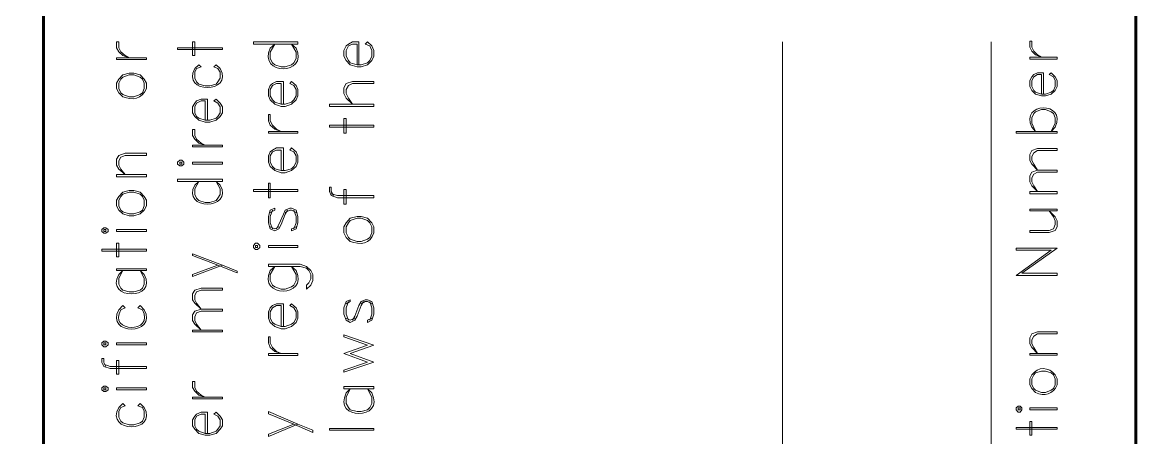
# Model space of a CAD drawing. Header units: inches. Extents: x 5 to 516, y -193 to 129.
# Drawn here: x 282.62 to 290.78, y -55.55 to -52.5 of the extents above; entities that cross this region are included whole.
import ezdxf

# ---------------------------------------------------------------- set-up
doc = ezdxf.new("R2010")
doc.units = ezdxf.units.IN
doc.header["$MEASUREMENT"] = 0
doc.layers.add('PDF3_Geometry', color=7, linetype='Continuous')

msp = doc.modelspace()

# ---------------------------------------------------------------- linework, layer by layer
at = {"layer": 'PDF3_Geometry', "lineweight": 60}
for points in [[(290.7799874, -122.9609644), (290.7799874, -32.9700706), (155.7886422, -32.9700706), (155.7886422, -122.9609644)], [(282.7805003, -32.9700706), (282.7805003, -122.9609644)]]:
    msp.add_lwpolyline(points, dxfattribs=at)
at = {"layer": 'PDF3_Geometry', "lineweight": 15}
for points in [[(283.3137993, -52.6454775), (283.3304649, -52.6454775), (283.3304649, -52.688808), (283.3471305, -52.7188061), (283.3771286, -52.745471), (283.4071267, -52.7621366), (283.360463, -52.745471), (283.3304649, -52.7188061), (283.3137993, -52.688808)], [(283.8870957, -52.6454747), (283.8870957, -52.7454683), (283.8704301, -52.7454683), (283.8704301, -52.6454747)], [(284.6437143, -52.6454747), (284.3170686, -52.6454747), (284.3170686, -52.6621403), (284.6437143, -52.6621403)], [(290.0033706, -52.6421411), (290.0200362, -52.6421411), (290.0200362, -52.6854716), (290.0333687, -52.7154697), (290.0600336, -52.7421347), (290.0900317, -52.7588003), (290.0467012, -52.7421347), (290.0200362, -52.7154697), (290.0033706, -52.6854716)], [(283.5337848, -52.7621361), (283.3137989, -52.7621361), (283.3137989, -52.7754686), (283.5337848, -52.7754686)], [(284.0904162, -52.6888105), (283.7604374, -52.6888105), (283.7604374, -52.7021429), (284.0904162, -52.7021429)], [(290.2033579, -52.7587997), (290.0033707, -52.7587997), (290.0033707, -52.7721322), (290.2033579, -52.7721322)], [(283.3304647, -52.9887863), (283.3471303, -53.0187844), (283.3604627, -53.0321169), (283.4071264, -53.0487825), (283.4404576, -53.0487825), (283.4871213, -53.0321169), (283.5037869, -53.0187844), (283.5171194, -52.9887863), (283.5171194, -52.9487889), (283.5037869, -52.9187908), (283.4871213, -52.9054583), (283.4404576, -52.8887928), (283.4071264, -52.8887928), (283.3604627, -52.9054583), (283.3471303, -52.9187908), (283.3304647, -52.9487889)], [(285.2003446, -52.9354586), (285.2003446, -52.9521242), (285.0436879, -52.9521242), (285.0136899, -52.9654567), (284.9970243, -52.9954547), (284.9970243, -53.0254528), (285.0136899, -53.058784), (285.0436879, -53.1021146), (284.9970243, -53.058784), (284.9803587, -53.0254528), (284.9803587, -52.9821223), (284.9970243, -52.9521242), (285.0436879, -52.9354586)], [(285.2003447, -53.1021173), (284.873699, -53.1021173), (284.873699, -53.1187829), (285.2003447, -53.1187829)], [(284.4270609, -53.178775), (284.4403934, -53.178775), (284.4403934, -53.2254386), (284.457059, -53.2554367), (284.4870571, -53.2854348), (284.5203883, -53.3021004), (284.4737246, -53.2854348), (284.4403934, -53.2554367), (284.4270609, -53.2254386)], [(285.2003447, -53.2554346), (284.873699, -53.2554346), (284.873699, -53.2721002), (285.2003447, -53.2721002)], [(284.9970243, -53.2087725), (284.9970243, -53.3154323), (284.9803587, -53.3154323), (284.9803587, -53.2087725)], [(283.8704305, -53.2887706), (283.8870961, -53.2887706), (283.8870961, -53.3321012), (283.9004286, -53.3587661), (283.9337598, -53.3887642), (283.9637579, -53.4020967), (283.9170942, -53.3887642), (283.8870961, -53.3587661), (283.8704305, -53.3321012)], [(284.6437141, -53.3020999), (284.4270613, -53.3020999), (284.4270613, -53.3154323), (284.6437141, -53.3154323)], [(290.2033577, -53.3020999), (289.903377, -53.3020999), (289.903377, -53.3154323), (290.2033577, -53.3154323)], [(284.090416, -53.4020962), (283.8704301, -53.4020962), (283.8704301, -53.4154286), (284.090416, -53.4154286)], [(283.5337847, -53.4620942), (283.5337847, -53.4787598), (283.3771281, -53.4787598), (283.34713, -53.4920923), (283.3304645, -53.5187572), (283.3304645, -53.5487553), (283.34713, -53.5787534), (283.3771281, -53.6187508), (283.3304645, -53.5787534), (283.3137989, -53.5487553), (283.3137989, -53.5054248), (283.3304645, -53.4787598), (283.3771281, -53.4620942)], [(290.2033573, -53.4287576), (290.2033573, -53.4420901), (290.0600332, -53.4420901), (290.0333682, -53.4587557), (290.0200357, -53.4854206), (290.0200357, -53.5154187), (290.0333682, -53.5420837), (290.0600332, -53.5854142), (290.0200357, -53.5420837), (290.0033701, -53.5154187), (290.0033701, -53.4720881), (290.0200357, -53.4420901), (290.0600332, -53.4287576)], [(283.7604374, -53.542082), (283.777103, -53.5554145), (283.7937686, -53.5554145), (283.8071011, -53.542082), (283.8071011, -53.5287496), (283.7937686, -53.512084), (283.777103, -53.512084), (283.7604374, -53.5287496)], [(283.7771032, -53.5287496), (283.7771032, -53.542082), (283.7937688, -53.542082), (283.7937688, -53.5287496)], [(284.090416, -53.5287496), (283.8704301, -53.5287496), (283.8704301, -53.542082), (284.090416, -53.542082)], [(283.5337848, -53.6187468), (283.3137989, -53.6187468), (283.3137989, -53.6354124), (283.5337848, -53.6354124)], [(284.0904162, -53.6520766), (283.7604374, -53.6520766), (283.7604374, -53.6687422), (284.0904162, -53.6687422)], [(290.2033573, -53.585418), (290.2033573, -53.6020836), (290.0600332, -53.6020836), (290.0333682, -53.6154161), (290.0200357, -53.642081), (290.0200357, -53.6720791), (290.0333682, -53.7020772), (290.0600332, -53.7420746), (290.0200357, -53.7020772), (290.0033701, -53.6720791), (290.0033701, -53.6287486), (290.0200357, -53.6020836), (290.0600332, -53.585418)], [(283.3137989, -53.8487301), (283.3304645, -53.8787282), (283.3604626, -53.9053932), (283.4071262, -53.9220588), (283.4404574, -53.9220588), (283.4871211, -53.9053932), (283.5171192, -53.8787282), (283.5337848, -53.8487301), (283.5337848, -53.8053996), (283.5171192, -53.7787346), (283.4871211, -53.7487365), (283.4404574, -53.7354041), (283.4071262, -53.7354041), (283.3604626, -53.7487365), (283.3304645, -53.7787346), (283.3137989, -53.8053996)], [(284.6437143, -53.7287422), (284.3170686, -53.7287422), (284.3170686, -53.7420746), (284.6437143, -53.7420746)], [(284.4403938, -53.6820766), (284.4403938, -53.7887364), (284.4270613, -53.7887364), (284.4270613, -53.6820766)], [(284.9970243, -53.7287384), (284.9970243, -53.8353982), (284.9803587, -53.8353982), (284.9803587, -53.7287384)], [(290.2033579, -53.7420706), (290.0033707, -53.7420706), (290.0033707, -53.7587362), (290.2033579, -53.7587362)], [(283.3304647, -53.8487301), (283.3471303, -53.8787282), (283.3604627, -53.8920607), (283.4071264, -53.9053932), (283.4404576, -53.9053932), (283.4871213, -53.8920607), (283.5037869, -53.8787282), (283.5171194, -53.8487301), (283.5171194, -53.8053996), (283.5037869, -53.7787346), (283.4871213, -53.762069), (283.4404576, -53.7487365), (283.4071264, -53.7487365), (283.3604627, -53.762069), (283.3471303, -53.7787346), (283.3304647, -53.8053996)], [(290.2033579, -53.8720639), (290.0033707, -53.8720639), (290.0033707, -53.8853963), (290.2033579, -53.8853963)], [(290.1466949, -53.8853934), (290.176693, -53.9287239), (290.1900254, -53.958722), (290.1900254, -53.9853869), (290.176693, -54.015385), (290.1466949, -54.0287175), (290.0033707, -54.0287175), (290.0033707, -54.04205), (290.1466949, -54.04205), (290.1900254, -54.0287175), (290.2033579, -54.0020525), (290.2033579, -53.958722), (290.1900254, -53.9287239)], [(284.9970245, -54.0453863), (285.0136901, -54.0787175), (285.0270225, -54.09205), (285.0770193, -54.1087156), (285.1070174, -54.1087156), (285.1536811, -54.09205), (285.1703467, -54.0787175), (285.1836792, -54.0453863), (285.1836792, -54.0020558), (285.1703467, -53.9720577), (285.1536811, -53.9553921), (285.1070174, -53.9387265), (285.0770193, -53.9387265), (285.0270225, -53.9553921), (285.0136901, -53.9720577), (284.9970245, -54.0020558)], [(283.2071392, -54.0353908), (283.2204716, -54.0487233), (283.2371372, -54.0487233), (283.2538028, -54.0353908), (283.2538028, -54.0220583), (283.2371372, -54.0087258), (283.2204716, -54.0087258), (283.2071392, -54.0220583)], [(283.2204719, -54.0220583), (283.2204719, -54.0353908), (283.2371375, -54.0353908), (283.2371375, -54.0220583)], [(283.5337848, -54.0220583), (283.3137989, -54.0220583), (283.3137989, -54.0353908), (283.5337848, -54.0353908)], [(283.3304645, -54.1220443), (283.3304645, -54.2220379), (283.3137989, -54.2220379), (283.3137989, -54.1220443)], [(284.3170686, -54.1520486), (284.3337342, -54.1687142), (284.3470667, -54.1687142), (284.3637323, -54.1520486), (284.3637323, -54.1387161), (284.3470667, -54.1220505), (284.3337342, -54.1220505), (284.3170686, -54.1387161)], [(284.3337335, -54.1387161), (284.3337335, -54.1520486), (284.347066, -54.1520486), (284.347066, -54.1387161)], [(284.6437141, -54.1387161), (284.4270613, -54.1387161), (284.4270613, -54.1520486), (284.6437141, -54.1520486)], [(283.5337849, -54.16538), (283.2071392, -54.16538), (283.2071392, -54.1787125), (283.5337849, -54.1787125)], [(284.1970758, -54.3387014), (284.1970758, -54.3253689), (284.090416, -54.2820384), (283.8704301, -54.1987104), (283.8704301, -54.2120429), (284.0570848, -54.2820384)], [(283.5337848, -54.3087017), (283.3137989, -54.3087017), (283.3137989, -54.3220342), (283.5337848, -54.3220342)], [(284.7070434, -54.458694), (284.7370414, -54.4286959), (284.753707, -54.3953647), (284.753707, -54.3520342), (284.7370414, -54.3220361), (284.7070434, -54.292038), (284.6603797, -54.2753724), (284.4270613, -54.2753724), (284.4270613, -54.292038), (284.6603797, -54.292038), (284.7070434, -54.3053705), (284.723709, -54.3220361), (284.7370414, -54.3520342), (284.7370414, -54.3820322), (284.723709, -54.4120303), (284.7070434, -54.4286959)], [(284.090416, -54.4520245), (284.090416, -54.465357), (283.9337593, -54.465357), (283.9004281, -54.4786895), (283.8870957, -54.5053544), (283.8870957, -54.5353525), (283.9004281, -54.5620175), (283.9337593, -54.605348), (283.8870957, -54.5620175), (283.8704301, -54.5353525), (283.8704301, -54.4920219), (283.8870957, -54.465357), (283.9337593, -54.4520245)], [(284.090416, -54.6053485), (284.090416, -54.618681), (283.9337593, -54.618681), (283.9004281, -54.6320135), (283.8870957, -54.6620116), (283.8870957, -54.6886765), (283.9004281, -54.7153415), (283.9337593, -54.7586721), (283.8870957, -54.7153415), (283.8704301, -54.6886765), (283.8704301, -54.645346), (283.8870957, -54.618681), (283.9337593, -54.6053485)], [(284.090416, -54.7586715), (283.8704301, -54.7586715), (283.8704301, -54.772004), (284.090416, -54.772004)], [(290.2033573, -54.7720078), (290.2033573, -54.7853403), (290.0600332, -54.7853403), (290.0333682, -54.8020059), (290.0200357, -54.8286708), (290.0200357, -54.8586689), (290.0333682, -54.8853339), (290.0600332, -54.9286644), (290.0200357, -54.8853339), (290.0033701, -54.8586689), (290.0033701, -54.8153383), (290.0200357, -54.7853403), (290.0600332, -54.7720078)], [(283.2071392, -54.8653343), (283.2204716, -54.8819999), (283.2371372, -54.8819999), (283.2538028, -54.8653343), (283.2538028, -54.8520018), (283.2371372, -54.8386694), (283.2204716, -54.8386694), (283.2071392, -54.8520018)], [(283.2204719, -54.8520018), (283.2204719, -54.8653343), (283.2371375, -54.8653343), (283.2371375, -54.8520018)], [(283.5337848, -54.8520018), (283.3137989, -54.8520018), (283.3137989, -54.8653343), (283.5337848, -54.8653343)], [(284.4270609, -54.8086721), (284.4403934, -54.8086721), (284.4403934, -54.8520027), (284.457059, -54.8853339), (284.4870571, -54.9153319), (284.5203883, -54.9286644), (284.4737246, -54.9153319), (284.4403934, -54.8853339), (284.4270609, -54.8520027)], [(284.6437141, -54.9286603), (284.4270613, -54.9286603), (284.4270613, -54.9453259), (284.6437141, -54.9453259)], [(290.2033579, -54.9286639), (290.0033707, -54.9286639), (290.0033707, -54.9419963), (290.2033579, -54.9419963)], [(283.3304645, -54.9819949), (283.3304645, -55.0819885), (283.3137989, -55.0819885), (283.3137989, -54.9819949)], [(290.0200357, -55.1586505), (290.0333681, -55.1853154), (290.0467006, -55.1986479), (290.0900312, -55.2153135), (290.1200292, -55.2153135), (290.1600267, -55.1986479), (290.1766923, -55.1853154), (290.1900248, -55.1586505), (290.1900248, -55.1153199), (290.1766923, -55.0853218), (290.1600267, -55.0719894), (290.1200292, -55.0586569), (290.0900312, -55.0586569), (290.0467006, -55.0719894), (290.0333681, -55.0853218), (290.0200357, -55.1153199)], [(283.2071392, -55.1953099), (283.2204716, -55.2086424), (283.2371372, -55.2086424), (283.2538028, -55.1953099), (283.2538028, -55.1819774), (283.2371372, -55.168645), (283.2204716, -55.168645), (283.2071392, -55.1819774)], [(283.2204719, -55.1819774), (283.2204719, -55.1953099), (283.2371375, -55.1953099), (283.2371375, -55.1819774)], [(283.5337848, -55.1819774), (283.3137989, -55.1819774), (283.3137989, -55.1953099), (283.5337848, -55.1953099)], [(283.8704305, -55.1353184), (283.8870961, -55.1353184), (283.8870961, -55.1786489), (283.9004286, -55.2053139), (283.9337598, -55.235312), (283.9637579, -55.2486444), (283.9170942, -55.235312), (283.8870961, -55.2053139), (283.8704305, -55.1786489)], [(285.2003446, -55.1719783), (284.9803587, -55.1719783), (284.9803587, -55.1886439), (285.2003446, -55.1886439)], [(284.090416, -55.2486439), (283.8704301, -55.2486439), (283.8704301, -55.2619764), (284.090416, -55.2619764)], [(284.753707, -55.5086234), (284.753707, -55.4919578), (284.6437141, -55.4486273), (284.4270613, -55.3552999), (284.4270613, -55.3719655), (284.613716, -55.4486273)], [(289.903377, -55.341968), (289.9200426, -55.3586336), (289.9333751, -55.3586336), (289.9467075, -55.341968), (289.9467075, -55.3286355), (289.9333751, -55.315303), (289.9200426, -55.315303), (289.903377, -55.3286355)], [(289.9200427, -55.3286355), (289.9200427, -55.341968), (289.9333752, -55.341968), (289.9333752, -55.3286355)], [(290.2033579, -55.3286355), (290.0033707, -55.3286355), (290.0033707, -55.341968), (290.2033579, -55.341968)], [(290.0200363, -55.4286283), (290.0200363, -55.5286219), (290.0033707, -55.5286219), (290.0033707, -55.4286283)], [(285.2003447, -55.47863), (284.873699, -55.47863), (284.873699, -55.4919624), (285.2003447, -55.4919624)], [(290.2033577, -55.471964), (289.903377, -55.471964), (289.903377, -55.4852965), (290.2033577, -55.4852965)]]:
    msp.add_lwpolyline(points, close=True, dxfattribs=at)
for points in [[(284.6303814, -52.6921384), (284.5970502, -52.6621403), (284.6303814, -52.7221365), (284.6303814, -52.7688002), (284.6137158, -52.7987983), (284.5970502, -52.8154638), (284.5503865, -52.8287963), (284.5203885, -52.8287963), (284.4737248, -52.8154638), (284.4570592, -52.7987983), (284.4403936, -52.7688002), (284.4403936, -52.7221365), (284.4737248, -52.6621403), (284.4403936, -52.6921384)], [(285.0903523, -52.8154644), (285.0903523, -52.6454753), (285.0436886, -52.6454753), (285.0136905, -52.6621409), (284.9970249, -52.6754734), (284.9803593, -52.7088046), (284.9803593, -52.7521351), (284.9970249, -52.7821332), (285.027023, -52.8154644), (285.0770198, -52.8287969), (285.1070179, -52.8287969), (285.1536815, -52.8154644), (285.1836796, -52.7821332), (285.2003452, -52.7521351), (285.2003452, -52.7088046), (285.1836796, -52.6754734), (285.1536815, -52.6454753)], [(285.0770195, -52.8154644), (285.0770195, -52.6621409), (285.0436883, -52.6621409), (285.0136902, -52.6754734), (284.9970246, -52.7088046), (284.9970246, -52.7521351), (285.0136902, -52.7821332), (285.0270227, -52.7987988), (285.0770195, -52.8154644), (285.1070176, -52.8154644), (285.1536812, -52.7987988), (285.1703468, -52.7821332), (285.1836793, -52.7521351), (285.1836793, -52.7088046), (285.1703468, -52.6754734), (285.1370156, -52.6621409), (285.1536812, -52.6454753)], [(288.1934867, -64.0314133), (288.1934867, -52.6454763)], [(289.7200552, -63.9880811), (289.7200552, -52.6454754)], [(284.0737502, -52.8421293), (284.0437521, -52.8154644), (284.0270865, -52.8287969), (284.0570846, -52.8421293), (284.0737502, -52.8687943), (284.0737502, -52.9121249), (284.0570846, -52.9387898), (284.0437521, -52.9554554), (283.9970884, -52.9687879), (283.9637572, -52.9687879), (283.9170936, -52.9554554), (283.900428, -52.9387898), (283.8870955, -52.9121249), (283.8870955, -52.8687943), (283.900428, -52.8421293), (283.9337592, -52.8287969), (283.9170936, -52.8154644), (283.8870955, -52.8421293)], [(283.5337848, -52.9887863), (283.5337848, -52.9487889), (283.5171192, -52.9187908), (283.4871211, -52.8887928), (283.4404574, -52.8754603), (283.4071262, -52.8754603), (283.3604626, -52.8887928), (283.3304645, -52.9187908), (283.3137989, -52.9487889), (283.3137989, -52.9887863), (283.3304645, -53.0187844), (283.3604626, -53.0487825)], [(290.1033636, -53.0287821), (290.1033636, -52.8721255), (290.0600331, -52.8721255), (290.0333681, -52.885458), (290.0200357, -52.9021236), (290.0033701, -52.9287886), (290.0033701, -52.9721191), (290.0200357, -53.0021172), (290.0467006, -53.0287821), (290.0900312, -53.0421146), (290.1200292, -53.0421146), (290.1600267, -53.0287821), (290.1900248, -53.0021172), (290.2033572, -52.9721191), (290.2033572, -52.9287886), (290.1900248, -52.9021236), (290.1600267, -52.8721255)], [(290.0900317, -53.0287821), (290.0900317, -52.885458), (290.0600336, -52.885458), (290.0333687, -52.9021236), (290.0200362, -52.9287886), (290.0200362, -52.9721191), (290.0333687, -53.0021172), (290.0467012, -53.0154497), (290.0900317, -53.0287821), (290.1200298, -53.0287821), (290.1600272, -53.0154497), (290.1766928, -53.0021172), (290.1900253, -52.9721191), (290.1900253, -52.9287886), (290.1766928, -52.9021236), (290.1466947, -52.885458), (290.1600272, -52.8721255)], [(284.537054, -53.1021146), (284.537054, -52.9354586), (284.4870572, -52.9354586), (284.4570592, -52.9521242), (284.4403936, -52.9654567), (284.4270611, -52.9954547), (284.4270611, -53.0421184), (284.4403936, -53.0721165), (284.4737248, -53.1021146), (284.5203884, -53.1187802), (284.5503865, -53.1187802), (284.5970502, -53.1021146), (284.6303814, -53.0721165), (284.6437139, -53.0421184), (284.6437139, -52.9954547), (284.6303814, -52.9654567), (284.5970502, -52.9354586)], [(284.5203883, -53.1021146), (284.5203883, -52.9521242), (284.4870571, -52.9521242), (284.457059, -52.9654567), (284.4403934, -52.9954547), (284.4403934, -53.0421184), (284.457059, -53.0721165), (284.4737246, -53.0887821), (284.5203883, -53.1021146), (284.5503863, -53.1021146), (284.59705, -53.0887821), (284.6137156, -53.0721165), (284.6303812, -53.0421184), (284.6303812, -52.9954547), (284.6137156, -52.9654567), (284.5837175, -52.9521242), (284.59705, -52.9354586)], [(283.9804228, -53.2187724), (283.9804228, -53.0654489), (283.9337591, -53.0654489), (283.9004279, -53.0787814), (283.8870955, -53.095447), (283.8704299, -53.1221119), (283.8704299, -53.1654425), (283.8870955, -53.1921075), (283.9170935, -53.2187724), (283.9637572, -53.235438), (283.9970884, -53.235438), (284.0437521, -53.2187724), (284.0737502, -53.1921075), (284.0904158, -53.1654425), (284.0904158, -53.1221119), (284.0737502, -53.095447), (284.0437521, -53.0654489)], [(283.9637579, -53.2187724), (283.9637579, -53.0787814), (283.9337598, -53.0787814), (283.9004286, -53.095447), (283.8870961, -53.1221119), (283.8870961, -53.1654425), (283.9004286, -53.1921075), (283.9170942, -53.2054399), (283.9637579, -53.2187724), (283.9970891, -53.2187724), (284.0437528, -53.2054399), (284.0570852, -53.1921075), (284.0737508, -53.1654425), (284.0737508, -53.1221119), (284.0570852, -53.095447), (284.0270872, -53.0787814), (284.0437528, -53.0654489)], [(290.1900254, -53.2721023), (290.1600273, -53.3021004), (290.1900254, -53.2421042), (290.1900254, -53.2021068), (290.1766929, -53.1721087), (290.1600273, -53.1587763), (290.1200299, -53.1421107), (290.0900318, -53.1421107), (290.0467012, -53.1587763), (290.0333687, -53.1721087), (290.0200363, -53.2021068), (290.0200363, -53.2421042), (290.0467012, -53.3021004), (290.0200363, -53.2721023)], [(284.537054, -53.5887506), (284.537054, -53.4220946), (284.4870572, -53.4220946), (284.4570592, -53.4387602), (284.4403936, -53.4520927), (284.4270611, -53.4820908), (284.4270611, -53.5287544), (284.4403936, -53.5587525), (284.4737248, -53.5887506), (284.5203884, -53.6054162), (284.5503865, -53.6054162), (284.5970502, -53.5887506), (284.6303814, -53.5587525), (284.6437139, -53.5287544), (284.6437139, -53.4820908), (284.6303814, -53.4520927), (284.5970502, -53.4220946)], [(284.5203883, -53.5887506), (284.5203883, -53.4387602), (284.4870571, -53.4387602), (284.457059, -53.4520927), (284.4403934, -53.4820908), (284.4403934, -53.5287544), (284.457059, -53.5587525), (284.4737246, -53.5754181), (284.5203883, -53.5887506), (284.5503863, -53.5887506), (284.59705, -53.5754181), (284.6137156, -53.5587525), (284.6303812, -53.5287544), (284.6303812, -53.4820908), (284.6137156, -53.4520927), (284.5837175, -53.4387602), (284.59705, -53.4220946)], [(284.0737502, -53.6954072), (284.0437521, -53.6687422), (284.0737502, -53.7220721), (284.0737502, -53.7654027), (284.0570846, -53.7920676), (284.0437521, -53.8087332), (283.9970884, -53.8220657), (283.9637572, -53.8220657), (283.9170936, -53.8087332), (283.900428, -53.7920676), (283.8870955, -53.7654027), (283.8870955, -53.7220721), (283.9170936, -53.6687422), (283.8870955, -53.6954072)], [(284.9036971, -53.7720705), (284.8870315, -53.7420725), (284.8870315, -53.7120744), (284.873699, -53.7120744), (284.873699, -53.7420725), (284.8870315, -53.7720705), (284.9336951, -53.7887361), (285.2003447, -53.7887361), (285.2003447, -53.7720705)], [(284.8870318, -53.7587362), (284.9336954, -53.7720686), (285.200345, -53.7720686)], [(284.4403936, -53.8953965), (284.4737248, -53.8787309), (284.4737248, -53.8653984), (284.4403936, -53.8787309), (284.4270611, -53.9253946), (284.4270611, -53.9720583), (284.4403936, -54.0153888), (284.4737248, -54.0320544), (284.5037229, -54.0153888), (284.5203885, -53.9853907), (284.5503865, -53.908729), (284.5670521, -53.8787309)], [(284.457059, -53.8787304), (284.4403934, -53.925394), (284.4403934, -53.9720577), (284.457059, -54.0153883)], [(284.4870576, -54.0153861), (284.5037232, -53.985388), (284.5370544, -53.9087263), (284.5503868, -53.8787282), (284.583718, -53.8653957), (284.5970505, -53.8653957), (284.6303817, -53.8787282), (284.6437142, -53.9253919), (284.6437142, -53.9720555), (284.6303817, -54.0153861), (284.5970505, -54.0320517)], [(284.5503868, -53.8953987), (284.583718, -53.8787331), (284.5970505, -53.8787331), (284.6303817, -53.8953987)], [(284.6137161, -53.8787304), (284.6303817, -53.925394), (284.6303817, -53.9720577), (284.6137161, -54.0153883)], [(285.2003446, -54.0453863), (285.2003446, -54.0020558), (285.183679, -53.9720577), (285.1536809, -53.9387265), (285.1070172, -53.925394), (285.0770192, -53.925394), (285.0270224, -53.9387265), (284.9970243, -53.9720577), (284.9803587, -54.0020558), (284.9803587, -54.0453863), (284.9970243, -54.0787175), (285.0270224, -54.1087156)], [(284.4403941, -54.0020542), (284.4737253, -54.0153866), (284.5037234, -54.0020542)], [(284.6303818, -54.0020542), (284.5970506, -54.0153866), (284.5970506, -54.0320522)], [(290.2033577, -54.1587132), (289.903377, -54.1587132), (289.903377, -54.1720457), (290.1600272, -54.1720457), (289.903377, -54.3587004), (290.2033577, -54.3587004)], [(290.2033577, -54.1587105), (289.9467075, -54.3420321), (290.2033577, -54.3420321), (290.2033577, -54.3586977)], [(284.0904164, -54.2820384), (283.8704305, -54.3653664), (283.8704305, -54.3520339), (284.0570852, -54.2820384)], [(284.6303814, -54.322032), (284.5970502, -54.2920339), (284.6303814, -54.3520301), (284.6303814, -54.3953607), (284.6137158, -54.4286919), (284.5970502, -54.4420243), (284.5503865, -54.4586899), (284.5203885, -54.4586899), (284.4737248, -54.4420243), (284.4570592, -54.4286919), (284.4403936, -54.3953607), (284.4403936, -54.3520301), (284.4737248, -54.2920339), (284.4403936, -54.322032)], [(283.5171198, -54.3520323), (283.4871218, -54.3220342), (283.5171198, -54.3786972), (283.5171198, -54.4220278), (283.5037873, -54.4520259), (283.4871218, -54.4653583), (283.4404581, -54.4786908), (283.4071269, -54.4786908), (283.3604632, -54.4653583), (283.3471307, -54.4520259), (283.3304651, -54.4220278), (283.3304651, -54.3786972), (283.3604632, -54.3220342), (283.3304651, -54.3520323)], [(284.9970249, -54.5653568), (285.027023, -54.5486912), (285.027023, -54.5353587), (284.9970249, -54.5486912), (284.9803593, -54.5953549), (284.9803593, -54.6420186), (284.9970249, -54.6853491), (285.027023, -54.7020147), (285.0603542, -54.6853491), (285.0770198, -54.655351), (285.1070179, -54.5786893), (285.1236835, -54.5486912)], [(285.0136902, -54.5486907), (284.9970246, -54.5953543), (284.9970246, -54.642018), (285.0136902, -54.6853486)], [(285.0436879, -54.6853464), (285.0603535, -54.6553483), (285.0903516, -54.5786866), (285.1070172, -54.5486885), (285.1370153, -54.535356), (285.1536809, -54.535356), (285.183679, -54.5486885), (285.2003446, -54.5953522), (285.2003446, -54.6420158), (285.183679, -54.6853464), (285.1536809, -54.702012)], [(285.107018, -54.5653522), (285.1370161, -54.5486866), (285.1536817, -54.5486866), (285.1836798, -54.5653522)], [(285.1703473, -54.5486907), (285.1836797, -54.5953543), (285.1836797, -54.642018), (285.1703473, -54.6853486)], [(283.3471307, -54.6086822), (283.3771288, -54.5953497), (283.3604632, -54.5786841), (283.3304651, -54.6086822)], [(283.5171198, -54.6086822), (283.4871218, -54.5786841), (283.4704562, -54.5953497), (283.5037873, -54.6086822)], [(284.537054, -54.7320082), (284.537054, -54.5653522), (284.4870572, -54.5653522), (284.4570592, -54.5786847), (284.4403936, -54.5953503), (284.4270611, -54.6253484), (284.4270611, -54.672012), (284.4403936, -54.7020101), (284.4737248, -54.7320082), (284.5203884, -54.7486738), (284.5503865, -54.7486738), (284.5970502, -54.7320082), (284.6303814, -54.7020101), (284.6437139, -54.672012), (284.6437139, -54.6253484), (284.6303814, -54.5953503), (284.5970502, -54.5653522)], [(284.5203883, -54.7320082), (284.5203883, -54.5786847), (284.4870571, -54.5786847), (284.457059, -54.5953503), (284.4403934, -54.6253484), (284.4403934, -54.672012), (284.457059, -54.7020101), (284.4737246, -54.7153426), (284.5203883, -54.7320082), (284.5503863, -54.7320082), (284.59705, -54.7153426), (284.6137156, -54.7020101), (284.6303812, -54.672012), (284.6303812, -54.6253484), (284.6137156, -54.5953503), (284.5837175, -54.5786847), (284.59705, -54.5653522)], [(284.9970245, -54.6720145), (285.0270225, -54.6853469), (285.0603537, -54.6720145)], [(285.1836792, -54.6720145), (285.1536811, -54.6853469), (285.1536811, -54.7020125)], [(285.2003446, -54.8686636), (284.9803587, -54.7920019), (284.9803587, -54.8086675), (285.1536809, -54.8686636)], [(284.9803587, -54.9286644), (285.1536809, -54.8686683)], [(285.200345, -54.8686691), (285.0270228, -54.9286652), (285.200345, -54.9919945), (284.9803591, -55.0653231), (284.9803591, -55.0519906), (285.1536813, -54.9919945), (284.9803591, -54.9286652)], [(283.2371372, -55.0253268), (283.2204716, -54.9953287), (283.2204716, -54.9653306), (283.2071392, -54.9653306), (283.2071392, -54.9953287), (283.2204716, -55.0253268), (283.2671353, -55.0386593), (283.5337849, -55.0386593), (283.5337849, -55.0253268)], [(283.2204719, -55.008656), (283.2671356, -55.0253216), (283.5337852, -55.0253216)], [(290.0200363, -55.0853218), (290.0033707, -55.1153199), (290.0033707, -55.1586505), (290.0200363, -55.1853154), (290.0467013, -55.2153135)], [(290.2033579, -55.1586505), (290.2033579, -55.1153199), (290.1900254, -55.0853218)], [(285.1836796, -55.218642), (285.1536816, -55.1886439), (285.1836796, -55.2486401), (285.1836796, -55.2953038), (285.1703472, -55.3253018), (285.1536816, -55.3419674), (285.1070179, -55.3552999), (285.0770198, -55.3552999), (285.027023, -55.3419674), (285.0136905, -55.3253018), (284.9970249, -55.2953038), (284.9970249, -55.2486401), (285.027023, -55.1886439), (284.9970249, -55.218642)], [(283.5171198, -55.3253043), (283.4871218, -55.2953062), (283.4704562, -55.3119718), (283.5037873, -55.3253043), (283.5171198, -55.3519692), (283.5171198, -55.3952998), (283.5037873, -55.4252979), (283.4871218, -55.4386304), (283.4404581, -55.4519628), (283.4071269, -55.4519628), (283.3604632, -55.4386304), (283.3471307, -55.4252979), (283.3304651, -55.3952998), (283.3304651, -55.3519692), (283.3471307, -55.3253043), (283.3771288, -55.3119718), (283.3604632, -55.2953062), (283.3304651, -55.3253043)], [(283.9804228, -55.5152899), (283.9804228, -55.3586333), (283.9337591, -55.3586333), (283.9004279, -55.3752989), (283.8870955, -55.3886314), (283.8704299, -55.4152963), (283.8704299, -55.4586269), (283.8870955, -55.4852919), (283.9170935, -55.5152899), (283.9637572, -55.5286224), (283.9970884, -55.5286224), (284.0437521, -55.5152899), (284.0737502, -55.4852919), (284.0904158, -55.4586269), (284.0904158, -55.4152963), (284.0737502, -55.3886314), (284.0437521, -55.3586333)], [(283.9637579, -55.5152899), (283.9637579, -55.3752989), (283.9337598, -55.3752989), (283.9004286, -55.3886314), (283.8870961, -55.4152963), (283.8870961, -55.4586269), (283.9004286, -55.4852919), (283.9170942, -55.4986243), (283.9637579, -55.5152899), (283.9970891, -55.5152899), (284.0437528, -55.4986243), (284.0570852, -55.4852919), (284.0737508, -55.4586269), (284.0737508, -55.4152963), (284.0570852, -55.3886314), (284.0270872, -55.3752989), (284.0437528, -55.3586333)], [(284.6437138, -55.4486303), (284.427061, -55.5386245), (284.427061, -55.5219589), (284.6137157, -55.4486303)]]:
    msp.add_lwpolyline(points, dxfattribs=at)
for points in [[(284.4403936, -52.6921384), (284.3481217, -52.8950699), (284.7226533, -52.8950699), (284.6303814, -52.6921384)], [(283.8870955, -52.8421293), (283.7855465, -53.0275064), (284.1752992, -53.0274508), (284.0737502, -52.8421293)], [(283.3604626, -53.0487825), (283.4313469, -53.0770029), (283.502509, -53.0677257), (283.5337848, -52.9887863)], [(290.0200363, -53.2721023), (289.9253757, -53.086892), (290.2776309, -53.0768371), (290.1900254, -53.2721023)], [(283.8870955, -53.6954072), (283.7855465, -53.8807842), (284.1752992, -53.8807286), (284.0737502, -53.6954072)], [(285.0270224, -54.1087156), (285.0988511, -54.136325), (285.1722353, -54.1281588), (285.2003446, -54.0453863)], [(283.3304651, -54.3520323), (283.2272495, -54.5398536), (283.6203354, -54.5398536), (283.5171198, -54.3520323)], [(284.4403936, -54.322032), (284.3460108, -54.5220748), (284.7247643, -54.5220748), (284.6303814, -54.322032)], [(283.3304651, -54.6086822), (283.2296938, -54.7990589), (283.6178911, -54.7990589), (283.5171198, -54.6086822)], [(283.3471307, -54.6086822), (283.2453595, -54.7781158), (283.5987257, -54.7855042), (283.5037873, -54.6086822)], [(290.1900254, -55.0853218), (290.1424729, -55.0279922), (290.0653112, -55.0239924), (290.0200363, -55.0853218)], [(290.0467013, -55.2153135), (290.1097528, -55.2452005), (290.1780818, -55.2293126), (290.2033579, -55.1586505)], [(284.9970249, -55.218642), (284.8947537, -55.4201847), (285.2859509, -55.4207402), (285.1836796, -55.218642)], [(283.3304651, -55.3253043), (283.2272495, -55.5131256), (283.6203354, -55.5131256), (283.5171198, -55.3253043)]]:
    msp.add_open_spline(points, degree=3, dxfattribs=at)

doc.saveas('drawing.dxf')
